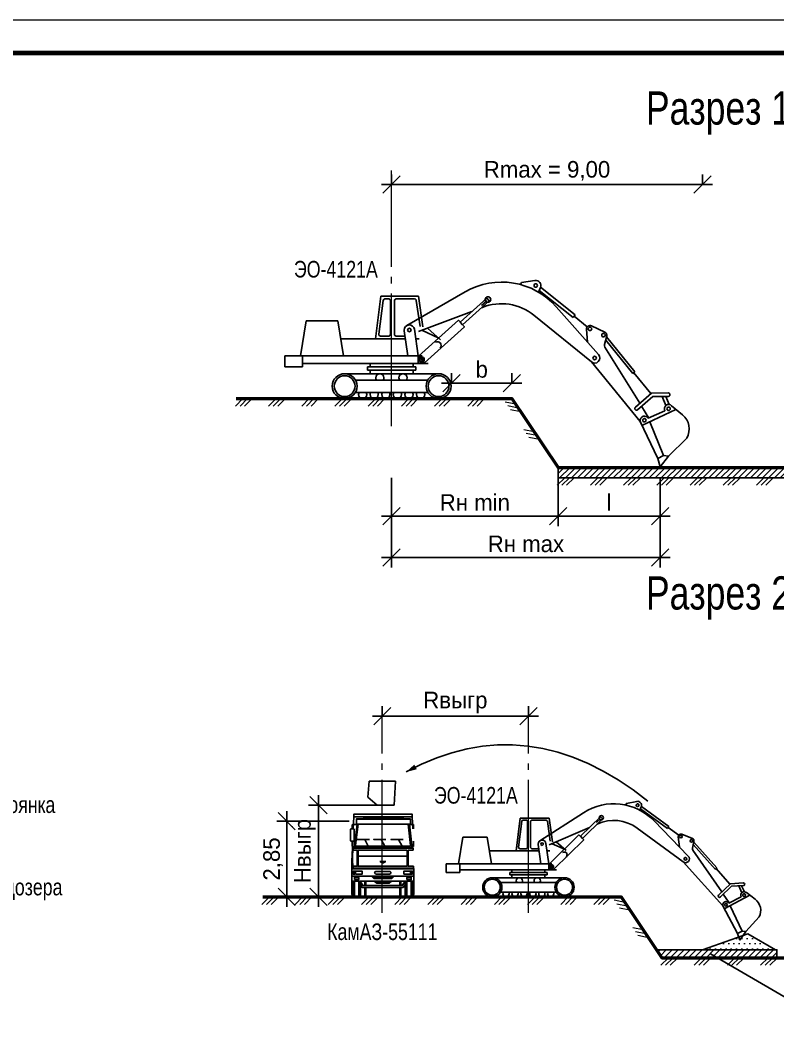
# Paper-space layout 'Лист 6' of a CAD drawing. Header units: metres, sheet in millimetres. Extents: x 0 to 420, y 0 to 297.
# Drawn here: x 229.4 to 343.4, y 146.5 to 297 of the extents above; entities that cross this region are included whole.
import ezdxf

# ---------------------------------------------------------------- set-up
doc = ezdxf.new("R2010")
doc.units = ezdxf.units.M
doc.linetypes.add('ГОСТ_штриховая', pattern=[7.5, 6, -1.5])
doc.linetypes.add('ГОСТ_штрихпунктирная', pattern=[24, 20, -1.5, 1, -1.5])
doc.layers.add('Видовой_экран', color=8, linetype='Continuous', lineweight=13, plot=False)
for name, color, linetype, lineweight in [('Котлован_низ', 7, 'Continuous', 25), ('Машины', 7, 'Continuous', 25), ('Надписи', 7, 'Continuous', 25), ('Оси_движения', 7, 'Continuous', 18), ('Профиль', 7, 'Continuous', 50), ('Размеры', 3, 'Continuous', 18), ('Рамка', 7, 'Continuous', 70), ('Штриховка', 8, 'Continuous', 18)]:
    doc.layers.add(name, color=color, linetype=linetype, lineweight=lineweight)
doc.styles.add('ГОСТ тип Б', font='ofont.ru_GOST type B.ttf')
doc.dimstyles.new('Схема', dxfattribs={"dimtxt": 2.5, "dimasz": 2.5, "dimexe": 1.5, "dimexo": 0, "dimgap": 0.8, "dimtad": 1, "dimtxsty": 'ГОСТ тип Б', "dimtsz": 1.3, "dimcen": 2.5, "dimdle": 1.5, "dimclrd": 3, "dimclre": 3, "dimclrt": 3, "dimazin": 3, "dimtfac": 1, "dimtix": 1, "dimtmove": 0, "dimatfit": 3, "dimtfill": 1, "dimarcsym": 0})

# ---------------------------------------------------------------- blocks, each defined once
blk = doc.blocks.new('ЭО-4121А база')
at = {"color": 0, "linetype": 'ByBlock', "lineweight": -2, "extrusion": (0, 0, -1)}
for points in [[(0.311, 2.966), (0.465, 1.734)], [(-0.777, 2.966), (0.311, 2.966)], [(-0.777, 2.966), (-0.905, 2.077)], [(2.473, 2.248), (2.636, 1.24)], [(1.553, 2.248), (2.473, 2.248)], [(1.553, 2.248), (1.39, 1.24)], [(-0.471, 1.24), (-0.367, 1.966)], [(-0.771, 1.24), (-0.661, 2.008)], [(-0.4, 1.734), (1.47, 1.734)], [(-0.801, 1.734), (-0.7, 1.734)], [(-0.883, 1.24), (3.096, 1.24)], [(3.096, 1.24), (3.096, 0.919)], [(2.581, 1.24), (2.581, 0.919)], [(-0.771, 1.022), (-0.771, 1.24)], [(2.581, 0.919), (3.096, 0.919)], [(-1.058, 1.022), (2.581, 1.022)], [(0.703, 0.923), (0.703, 0.824)], [(-0.702, 0.923), (0.703, 0.923)], [(0.623, 1.022), (0.623, 0.923)], [(-0.623, 1.022), (-0.623, 0.923)], [(-0.702, 0.923), (-0.702, 0.824)], [(1.36, 0.721), (-1.359, 0.721)], [(-0.702, 0.824), (0.703, 0.824)], [(0.623, 0.824), (0.623, 0.721)], [(-0.623, 0.824), (-0.623, 0.721)], [(1.047, 0.539), (-1.046, 0.539)], [(1.047, 0.182), (-1.046, 0.182)]]:
    blk.add_lwpolyline(points, dxfattribs=at)
for points in [[(0.085, 1.813), (0.32, 1.813, 0.451183), (0.369, 1.869), (0.246, 2.844, 0.378186), (0.197, 2.887), (0.085, 2.887, 0.414214), (0.035, 2.838), (0.035, 1.863, 0.414214)], [(-0.464, 1.987, -1), (-0.563, 1.987, -1)], [(-0.816, 1.131, -1), (-0.915, 1.131, -1)], [(0.999, 0.361, 1), (1.721, 0.361, 1)], [(-0.998, 0.361, -1), (-1.72, 0.361, -1)]]:
    blk.add_lwpolyline(points, format="xyb", close=True, dxfattribs=at)
for points in [[(-0.824, 2.09), (-0.715, 2.845, -0.372792), (-0.666, 2.887), (-0.133, 2.887, -0.414214), (-0.083, 2.838), (-0.083, 1.863, -0.414214), (-0.133, 1.813), (-0.389, 1.813, -0.456885)], [(-0.661, 2.008, -0.931174), (-0.366, 1.987, -1)], [(-0.366, 1.987, -0.03564), (-0.367, 1.966, -1)], [(1.059, 0.361, 1), (1.662, 0.361, 1), (1.059, 0.361, 1)], [(0.46, 0.603, 1), (0.222, 0.603, 0.120482), (0.236, 0.548, 1)], [(0.441, 0.539, 0.141984), (0.46, 0.603, 1)], [(-0.213, 0.603, 1), (-0.45, 0.603, 0.147336), (-0.43, 0.537, 1)], [(-0.228, 0.544, 0.130394), (-0.213, 0.603, 1)], [(-1.058, 0.361, -1), (-1.661, 0.361, -1), (-1.058, 0.361, -1)], [(0.94, 0.183, -0.145783), (0.959, 0.118, -1)], [(0.959, 0.118, -1), (0.722, 0.118, -0.136866), (0.739, 0.18, -1)], [(0.603, 0.184, -0.1485), (0.623, 0.118, -1)], [(0.623, 0.118, -1), (0.386, 0.118, -0.137334), (0.403, 0.18, -1)], [(0.268, 0.182, -0.141984), (0.287, 0.118, -1)], [(0.287, 0.118, -1), (0.049, 0.118, -0.120482), (0.063, 0.173, -1)], [(-0.065, 0.176, -0.128242), (-0.049, 0.118, -1)], [(-0.049, 0.118, -1), (-0.287, 0.118, -0.118919), (-0.274, 0.172, -1)], [(-0.386, 0.118, -1), (-0.623, 0.118, -0.147336), (-0.603, 0.184, -1)], [(-0.401, 0.177, -0.130394), (-0.386, 0.118, -1)], [(-0.722, 0.118, -1), (-0.959, 0.118, -0.128308), (-0.944, 0.176, -1)], [(-0.734, 0.169, -0.112008), (-0.722, 0.118, -1)]]:
    blk.add_lwpolyline(points, format="xyb", dxfattribs=at)
blk = doc.blocks.new('ЭО-4121А оборудование')
at = {"color": 0, "linetype": 'ByBlock', "lineweight": -2, "extrusion": (0, 0, -1)}
for points in [[(-0.022, 0.146), (-1.951, -0.151)], [(-0.285, -0.25), (-0.505, -0.696)], [(-0.446, -0.29), (-0.518, -0.787)], [(-2.075, -0.753), (-2.277, -0.741)], [(-3.333, -0.991), (-3.392, -0.962), (-3.734, -1.16)], [(-3.601, -1.485), (-3.727, -1.42)], [(-3.738, -1.414), (-4.017, -2.666)], [(-3.647, -1.461), (-3.92, -2.687)], [(-3.737, -2.14), (-3.822, -3.985)], [(-4.017, -2.666), (-3.92, -2.687)], [(-3.968, -2.677), (-4.075, -3.155)], [(-4.328, -3.729), (-4.335, -5.036)], [(-3.529, -4.023), (-3.557, -6.251)], [(-4.25, -3.788), (-4.256, -5.037)], [(-4.335, -5.036), (-4.256, -5.037)], [(-4.296, -5.036), (-4.3, -5.815)], [(-4.702, -6.114), (-4.32, -5.814), (-3.702, -5.841)], [(-4.641, -6.192), (-4.287, -5.914), (-3.706, -5.939)], [(-3.859, -5.933), (-3.81, -6.329)], [(-3.557, -6.251), (-3.28, -7.402)], [(-3.791, -6.324), (-4.304, -6.454)], [(-4.42, -6.355), (-4.504, -6.084)], [(-4.512, -6.392), (-4.587, -6.15)], [(-3.765, -6.43), (-3.461, -7.446)], [(-4.579, -6.625), (-3.516, -6.37)], [(-3.28, -7.402), (-3.178, -7.636)], [(-3.461, -7.446), (-3.28, -7.402)], [(-3.461, -7.446), (-3.559, -7.545)], [(-3.559, -7.545), (-3.178, -7.636)]]:
    blk.add_lwpolyline(points, dxfattribs=at)
for points in [[(-0.179, -0.203), (-1.744, -0.714, 0.273791)], [(-1.951, -0.151, 0.357107), (-3.737, -2.14)], [(-0.368, -0.966, -0.853307), (-0.369, -0.748, 1)], [(-2.051, -0.814), (-2.056, -0.815, 0.273791), (-3.08, -1.926), (-3.529, -4.023)], [(-3.727, -1.42, -0.592624), (-3.734, -1.16, -1)], [(-3.8, -3.503), (-4.015, -3.194, 0.568518), (-4.185, -3.207), (-4.377, -3.591, 0.362299), (-4.348, -3.714), (-4.144, -3.867, -0.203802), (-4.105, -3.934), (-3.871, -5.833)], [(-3.526, -4.009, -0.03564), (-3.53, -4.03, -1)], [(-3.529, -4.023, -0.920847), (-3.822, -3.985, -1)], [(-3.702, -5.841, -1), (-3.706, -5.939, -0.414965)], [(-3.791, -6.324, -0.07809), (-3.792, -6.286, -0.915787), (-3.547, -6.292, -1)], [(-4.547, -6.465, -0.855133), (-4.304, -6.454, -1)], [(-4.641, -6.192, -1.033879), (-4.702, -6.114, -2.054361)], [(-4.547, -6.465), (-4.628, -6.868, 0.369323), (-4.303, -7.469, 1.308006)], [(-3.559, -7.545), (-4.303, -7.469, -0.669985)]]:
    blk.add_lwpolyline(points, format="xyb", dxfattribs=at)
for points in [[(-3.61, -1.293, -1), (-3.708, -1.282, -1)], [(-4.047, -3.257, -1), (-4.145, -3.246, -1)], [(-4.239, -3.641, -1), (-4.337, -3.63, -1)], [(-3.624, -3.998, -1), (-3.723, -3.987, -1)], [(-3.621, -6.305, -1), (-3.719, -6.294, -1)], [(-4.375, -6.484, -1), (-4.474, -6.473, -1)]]:
    blk.add_lwpolyline(points, format="xyb", close=True, dxfattribs=at)
blk = doc.blocks.new('_OBLIQUE')
at = {"color": 0, "linetype": 'ByBlock'}
blk.add_line((-0.5, -0.5), (0.5, 0.5), dxfattribs=at)
blk = doc.blocks.new('*D54')
at = {"color": 3, "transparency": 16777216}
for p, q in [((285.4, 272.24), (285.4, 273.74)), ((332.2, 272.24), (332.2, 273.74)), ((283.9, 272.24), (333.7, 272.24))]:
    blk.add_line(p, q, dxfattribs=at)
at = {"layer": 'Defpoints', "transparency": 16777216}
for p in [(285.4, 272.24), (285.4, 272.24), (332.2, 272.24)]:
    blk.add_point(p, dxfattribs=at)
at = {"layer": 'Размеры', "color": 3, "transparency": 16777216, "xscale": 2.6, "yscale": 2.6}
for p in [(285.4, 272.24), (332.2, 272.24)]:
    blk.add_blockref('_OBLIQUE', p, dxfattribs=at)
at = {"layer": 'Размеры', "color": 3, "transparency": 16777216, "insert": (308.8, 274.29), "char_height": 2.5, "attachment_point": 5, "style": 'ГОСТ тип Б', "bg_fill": 3, "box_fill_scale": 1.1, "bg_fill_color": 1, "bg_fill_transparency": 0}
blk.add_mtext('Rmax = 9,00', dxfattribs=at)
blk = doc.blocks.new('*D55')
at = {"color": 3, "transparency": 16777216}
for p, q in [((285.4, 228.08), (285.4, 220.82)), ((310.46, 228.08), (310.46, 220.82)), ((283.9, 222.32), (311.96, 222.32))]:
    blk.add_line(p, q, dxfattribs=at)
at = {"layer": 'Defpoints', "transparency": 16777216}
for p in [(285.4, 228.08), (310.46, 228.08), (285.4, 222.32)]:
    blk.add_point(p, dxfattribs=at)
at = {"layer": 'Размеры', "color": 3, "transparency": 16777216, "xscale": 2.6, "yscale": 2.6}
for p in [(285.4, 222.32), (310.46, 222.32)]:
    blk.add_blockref('_OBLIQUE', p, dxfattribs=at)
at = {"layer": 'Размеры', "color": 3, "transparency": 16777216, "insert": (297.93, 224.37), "char_height": 2.5, "attachment_point": 5, "style": 'ГОСТ тип Б', "bg_fill": 3, "box_fill_scale": 1.1, "bg_fill_color": 1, "bg_fill_transparency": 0}
blk.add_mtext('Rн min', dxfattribs=at)
blk = doc.blocks.new('*D56')
at = {"color": 3, "transparency": 16777216}
for p, q in [((310.46, 228.08), (310.46, 220.82)), ((325.84, 228.08), (325.84, 220.82)), ((308.96, 222.32), (327.34, 222.32))]:
    blk.add_line(p, q, dxfattribs=at)
at = {"layer": 'Defpoints', "transparency": 16777216}
for p in [(310.46, 228.08), (325.84, 228.08), (310.46, 222.32)]:
    blk.add_point(p, dxfattribs=at)
at = {"layer": 'Размеры', "color": 3, "transparency": 16777216, "xscale": 2.6, "yscale": 2.6}
for p in [(310.46, 222.32), (325.84, 222.32)]:
    blk.add_blockref('_OBLIQUE', p, dxfattribs=at)
at = {"layer": 'Размеры', "color": 3, "transparency": 16777216, "insert": (318.15, 224.37), "char_height": 2.5, "attachment_point": 5, "style": 'ГОСТ тип Б', "bg_fill": 3, "box_fill_scale": 1.1, "bg_fill_color": 1, "bg_fill_transparency": 0}
blk.add_mtext('l', dxfattribs=at)
blk = doc.blocks.new('*D57')
at = {"color": 3, "transparency": 16777216}
for p, q in [((285.4, 228.08), (285.4, 214.58)), ((325.84, 228.08), (325.84, 214.58)), ((283.9, 216.08), (327.34, 216.08))]:
    blk.add_line(p, q, dxfattribs=at)
at = {"layer": 'Defpoints', "transparency": 16777216}
for p in [(285.4, 228.08), (325.84, 228.08), (285.4, 216.08)]:
    blk.add_point(p, dxfattribs=at)
at = {"layer": 'Размеры', "color": 3, "transparency": 16777216, "xscale": 2.6, "yscale": 2.6}
for p in [(285.4, 216.08), (325.84, 216.08)]:
    blk.add_blockref('_OBLIQUE', p, dxfattribs=at)
at = {"layer": 'Размеры', "color": 3, "transparency": 16777216, "insert": (305.62, 218.13), "char_height": 2.5, "attachment_point": 5, "style": 'ГОСТ тип Б', "bg_fill": 3, "box_fill_scale": 1.1, "bg_fill_color": 1, "bg_fill_transparency": 0}
blk.add_mtext('Rн max', dxfattribs=at)
blk = doc.blocks.new('*D58')
at = {"color": 3, "transparency": 16777216}
for p, q in [((294.42, 242.34), (294.42, 243.84)), ((303.52, 242.34), (303.52, 243.84)), ((292.92, 242.34), (305.02, 242.34))]:
    blk.add_line(p, q, dxfattribs=at)
at = {"layer": 'Defpoints', "transparency": 16777216}
for p in [(294.42, 242.34), (294.42, 242.34), (303.52, 242.34)]:
    blk.add_point(p, dxfattribs=at)
at = {"layer": 'Размеры', "color": 3, "transparency": 16777216, "xscale": 2.6, "yscale": 2.6}
for p in [(294.42, 242.34), (303.52, 242.34)]:
    blk.add_blockref('_OBLIQUE', p, dxfattribs=at)
at = {"layer": 'Размеры', "color": 3, "transparency": 16777216, "insert": (298.97, 244.39), "char_height": 2.5, "attachment_point": 5, "style": 'ГОСТ тип Б', "bg_fill": 3, "box_fill_scale": 1.1, "bg_fill_color": 1, "bg_fill_transparency": 0}
blk.add_mtext('b', dxfattribs=at)
blk = doc.blocks.new('Самосвал спереди')
at = {"color": 0, "linetype": 'ByBlock', "lineweight": -2}
blk.add_line((-0.911, 1.526), (0.935, 1.526), dxfattribs=at)
for points in [[(-1.073, 3.009), (-1.073, 3.107), (1.125, 3.107), (1.125, 3.006)], [(-1.094, 2.563), (-1.073, 3.009), (1.125, 3.009), (1.143, 2.563)], [(-1.063, 1.832), (-0.945, 2.742), (1.022, 2.742), (1.119, 1.832)], [(-0.945, 2.742), (-0.975, 2.742), (-0.975, 2.93), (1.058, 2.93), (1.058, 2.742), (1.022, 2.742)], [(-1.152, 1.34), (-1.116, 2.094)], [(-0.527, 1.905), (-0.657, 2.159), (-0.943, 2.159), (-0.48, 2.159)], [(0.091, 1.905), (-0.039, 2.159), (-0.325, 2.159), (0.138, 2.159)], [(0.741, 1.905), (0.611, 2.159), (0.325, 2.159), (0.787, 2.159)], [(1.162, 1.756), (1.162, 1.832), (-1.103, 1.832), (-1.103, 1.761)], [(-1.103, 1.761), (-0.946, 1.761), (-0.946, 1.151), (-1.096, 1.151), (-1.096, 1.083), (1.172, 1.084), (1.172, 1.151), (0.974, 1.151), (0.974, 1.756), (1.162, 1.756)], [(-1.06, 1.857), (1.116, 1.857)], [(-1.152, 0.971), (-1.152, 1.34), (-1.12, 1.34)], [(-0.093, 1.332), (0.138, 1.332)], [(-0.075, 1.323), (0.121, 1.323)], [(-0.052, 1.311), (0.099, 1.311)], [(-0.036, 1.3), (0.084, 1.3)], [(-0.021, 1.291), (0.07, 1.291)], [(-0.003, 1.282), (0.056, 1.282)], [(1.192, 0.782), (-1.152, 0.782), (-1.152, 1.059), (1.192, 1.059), (1.192, 0.782)], [(1.191, 0.782), (1.191, 0.593), (-1.152, 0.593), (-1.152, 0.782)], [(-0.244, 0.958), (0.272, 0.958)], [(-0.244, 0.859), (0.272, 0.859)], [(-1.152, 0.593), (-1.152, 0.126), (-1.134, 0.028), (-1.079, 0.028), (-1.079, 0.593)], [(-1.079, 0.593), (-1.079, 0.032), (-1.051, 0.004), (-0.88, 0.004), (-0.852, 0.032), (-0.852, 0.532)], [(-1.051, 0.004), (-1.051, 0.594)], [(-0.885, 0.596), (-0.758, 0.351), (0.779, 0.351), (0.929, 0.591)], [(-0.88, 0.004), (-0.88, 0.594)], [(-0.829, 0.596), (-0.729, 0.423), (0.752, 0.423), (0.864, 0.596)], [(-0.824, 0.004), (-0.824, 0.477)], [(-0.653, 0.423), (-0.653, 0.593)], [(-0.625, 0.593), (-0.625, 0.423)], [(-0.308, 0.593), (-0.213, 0.517), (0.254, 0.517), (0.348, 0.593)], [(-0.281, 0.593), (-0.207, 0.534), (0.248, 0.534), (0.321, 0.593)], [(0.664, 0.593), (0.664, 0.423)], [(0.692, 0.423), (0.692, 0.593)], [(0.862, 0.004), (0.862, 0.485)], [(1.118, 0.593), (1.118, 0.032), (1.09, 0.004), (0.919, 0.004), (0.891, 0.032), (0.891, 0.531)], [(0.919, 0.004), (0.919, 0.575)], [(1.09, 0.004), (1.09, 0.594)], [(1.191, 0.593), (1.191, 0.126), (1.172, 0.028), (1.118, 0.028), (1.118, 0.593)], [(-0.625, 0.351), (-0.625, 0.032), (-0.653, 0.004), (-0.824, 0.004), (-0.852, 0.032), (-0.852, 0.147)], [(-0.653, 0.004), (-0.653, 0.351)], [(0.664, 0.351), (0.664, 0.032), (0.692, 0.004), (0.862, 0.004), (0.891, 0.032), (0.891, 0.147)], [(0.692, 0.004), (0.692, 0.351)]]:
    blk.add_lwpolyline(points, dxfattribs=at)
for points in [[(-1.133, 2.563), (-1.133, 2.705, -0.414214), (-1.114, 2.723), (-0.946, 2.723)], [(-0.908, 2.741), (-1.011, 1.936, 0.451887), (-0.983, 1.904), (1.037, 1.904, 0.446072), (1.065, 1.935), (0.978, 2.741)], [(1.177, 2.563), (1.177, 2.71, 0.414214), (1.158, 2.729), (1.024, 2.729)], [(-1.13, 2.093), (-1.13, 1.911, 0.414214), (-1.102, 1.883), (-1.056, 1.883)], [(1.179, 2.093), (1.179, 1.916, -0.414214), (1.151, 1.887), (1.113, 1.887)]]:
    blk.add_lwpolyline(points, format="xyb", dxfattribs=at)
blk.add_lwpolyline([(-1.174, 2.094), (-1.082, 2.094, 0.414214), (-1.063, 2.113), (-1.063, 2.544, 0.414214), (-1.082, 2.563), (-1.174, 2.563, 0.414214), (-1.192, 2.544), (-1.192, 2.113, 0.414214)], format="xyb", close=True, dxfattribs=at)
for points in [[(-0.911, 1.154), (0.935, 1.154), (0.935, 1.755), (-0.911, 1.755)], [(-1.036, 0.854), (-1.09, 0.854), (-1.09, 0.968), (-1.036, 0.968)], [(-1.011, 0.854), (-0.765, 0.854), (-0.765, 0.968), (-1.011, 0.968)], [(-0.38, 0.758), (0.419, 0.758), (0.353, 0.692), (-0.314, 0.692)], [(0.81, 0.854), (1.057, 0.854), (1.057, 0.968), (0.81, 0.968)], [(1.135, 0.854), (1.081, 0.854), (1.081, 0.968), (1.135, 0.968)], [(-1.048, 0.65), (-0.885, 0.65), (-0.885, 0.734), (-1.048, 0.734)], [(0.925, 0.65), (1.087, 0.65), (1.087, 0.734), (0.925, 0.734)]]:
    blk.add_lwpolyline(points, close=True, dxfattribs=at)
for centre, radius, start, end in [((0.042, -11.271), 14.238, 85.9041, 94.0959), ((0.042, -12.982), 15.945, 86.3434, 93.6566), ((0.449, 1.474), 1.578, 169.5267, -168.194), ((-0.239, 0.908), 0.0496, 94.869, -94.869), ((0.272, 0.908), 0.0494, -90.1061, 90.1061)]:
    blk.add_arc(centre, radius, start, end, dxfattribs=at)
blk = doc.blocks.new('*D61')
at = {"color": 3, "transparency": 16777216}
for p, q in [((284, 192.2), (284, 193.7)), ((306, 192.2), (306, 193.7)), ((282.5, 192.2), (307.5, 192.2))]:
    blk.add_line(p, q, dxfattribs=at)
at = {"layer": 'Defpoints', "transparency": 16777216}
for p in [(284, 192.2), (284, 192.2), (306, 192.2)]:
    blk.add_point(p, dxfattribs=at)
at = {"layer": 'Размеры', "color": 3, "transparency": 16777216, "xscale": 2.6, "yscale": 2.6}
for p in [(284, 192.2), (306, 192.2)]:
    blk.add_blockref('_OBLIQUE', p, dxfattribs=at)
at = {"layer": 'Размеры', "color": 3, "transparency": 16777216, "insert": (295, 194.25), "char_height": 2.5, "attachment_point": 5, "style": 'ГОСТ тип Б', "bg_fill": 3, "box_fill_scale": 1.1, "bg_fill_color": 1, "bg_fill_transparency": 0}
blk.add_mtext('Rвыгр', dxfattribs=at)
blk = doc.blocks.new('*D62')
at = {"color": 3, "transparency": 16777216}
for p, q in [((274.4, 163.5), (274.4, 180.3)), ((284, 178.8), (272.9, 178.8)), ((284, 165), (272.9, 165))]:
    blk.add_line(p, q, dxfattribs=at)
at = {"layer": 'Defpoints', "transparency": 16777216}
for p in [(284, 178.8), (274.4, 165), (284, 165)]:
    blk.add_point(p, dxfattribs=at)
at = {"layer": 'Размеры', "color": 3, "transparency": 16777216, "xscale": 2.6, "yscale": 2.6, "rotation": 90}
for p in [(274.4, 178.8), (274.4, 165)]:
    blk.add_blockref('_OBLIQUE', p, dxfattribs=at)
at = {"layer": 'Размеры', "color": 3, "transparency": 16777216, "insert": (272.35, 171.9), "char_height": 2.5, "attachment_point": 5, "rotation": 90, "style": 'ГОСТ тип Б', "bg_fill": 3, "box_fill_scale": 1.1, "bg_fill_color": 1, "bg_fill_transparency": 0}
blk.add_mtext('Hвыгр', dxfattribs=at)
blk = doc.blocks.new('*D63')
at = {"color": 3, "transparency": 16777216}
for p, q in [((269.6, 163.5), (269.6, 177.9)), ((279, 176.4), (268.1, 176.4)), ((279, 165), (268.1, 165))]:
    blk.add_line(p, q, dxfattribs=at)
at = {"layer": 'Defpoints', "transparency": 16777216}
for p in [(279, 176.4), (269.6, 165), (279, 165)]:
    blk.add_point(p, dxfattribs=at)
at = {"layer": 'Размеры', "color": 3, "transparency": 16777216, "xscale": 2.6, "yscale": 2.6, "rotation": 90}
for p in [(269.6, 176.4), (269.6, 165)]:
    blk.add_blockref('_OBLIQUE', p, dxfattribs=at)
at = {"layer": 'Размеры', "color": 3, "transparency": 16777216, "insert": (267.55, 170.7), "char_height": 2.5, "attachment_point": 5, "rotation": 90, "style": 'ГОСТ тип Б', "bg_fill": 3, "box_fill_scale": 1.1, "bg_fill_color": 1, "bg_fill_transparency": 0}
blk.add_mtext('2,85', dxfattribs=at)

psp = doc.layouts.new('Лист 6')

# ---------------------------------------------------------------- hatches: boundary and pattern name
at = {"layer": 'Штриховка'}
h = psp.add_hatch(dxfattribs=at)
h.set_pattern_fill('ANSI31', scale=0.2)
h.paths.add_polyline_path([(310.464, 229.643), (379.109, 229.643), (378.064, 228.083), (310.464, 228.083)])
h = psp.add_hatch(dxfattribs=at)
h.set_pattern_fill('DOTS', scale=0.5)
h.paths.add_polyline_path([(332.229, 157.033), (339.029, 159.433), (343.229, 157.033)])
h = psp.add_hatch(dxfattribs=at)
h.set_pattern_fill('ANSI31', scale=0.2)
h.paths.add_polyline_path([(325.28, 157.033), (343.429, 157.033), (343.429, 155.833), (326.084, 155.833)])

# ---------------------------------------------------------------- linework, layer by layer
at = {"layer": 'Видовой_экран'}
psp.add_lwpolyline([(0, 0), (420, 0), (420, 297), (0, 297)], close=True, dxfattribs=at)
at = {"layer": 'Котлован_низ'}
for points in [[(310.464, 229.643), (379.109, 229.643), (378.064, 228.083), (310.464, 228.083)], [(325.28, 157.033), (343.429, 157.033), (343.429, 155.833), (326.084, 155.833)]]:
    psp.add_lwpolyline(points, close=True, dxfattribs=at)
at = {"layer": 'Машины'}
for points in [[(295.714, 251.519), (299.718, 255.135), (300.102, 254.711), (296.097, 251.095)], [(289.447, 246.385), (295.453, 251.809), (296.359, 250.805), (290.353, 245.381)], [(313.82, 174.112), (316.829, 177.065), (317.137, 176.751), (314.129, 173.798)], [(309.097, 169.896), (313.61, 174.326), (314.339, 173.584), (309.825, 169.154)], [(332.229, 157.033), (339.029, 159.433), (343.229, 157.033)]]:
    psp.add_lwpolyline(points, close=True, dxfattribs=at)
at = {"layer": 'Машины', "linetype": 'ГОСТ_штриховая'}
psp.add_lwpolyline([(324, 179.4), (321.748, 181.105), (319.494, 182.619), (317.236, 183.942), (314.975, 185.075), (312.711, 186.017), (310.444, 186.769), (308.173, 187.33), (305.9, 187.7), (303.623, 187.88), (301.344, 187.869), (299.061, 187.667), (296.775, 187.275), (294.486, 186.692), (292.194, 185.919), (289.898, 184.955), (287.6, 183.8)], dxfattribs=at)
at = {"layer": 'Машины'}
psp.add_lwpolyline([(289.006, 184.564, 0.8, 0, 0), (287.6, 183.8, 0, 0, 0)], format="xyseb", dxfattribs=at)
at = {"layer": 'Машины', "linetype": 'ГОСТ_штриховая'}
psp.add_lwpolyline([(282, 182.4), (281.8, 180), (283.2, 178.8), (285.8, 178.8), (286, 182.4)], close=True, dxfattribs=at)
at = {"layer": 'Машины'}
for centre, radius in [((299.91, 254.923), 0.416), ((289.9, 245.883), 0.416), ((316.983, 176.908), 0.32), ((309.461, 169.525), 0.32)]:
    psp.add_circle(centre, radius, dxfattribs=at)
at = {"layer": 'Надписи'}
psp.add_lwpolyline([(333.429, 156.433), (345.429, 149.433), (366.729, 149.433)], dxfattribs=at)
at = {"layer": 'Оси_движения', "linetype": 'ГОСТ_штрихпунктирная'}
for points in [[(285.4, 235.84), (285.4, 274.32)], [(284, 162.6), (284, 192.2)], [(306, 162.6), (306, 192.2)]]:
    psp.add_lwpolyline(points, dxfattribs=at)
at = {"layer": 'Профиль'}
for points in [[(262, 240), (303.525, 240), (310.464, 229.643), (379.109, 229.643), (386.049, 240), (395.409, 240)], [(266, 165), (319.942, 165), (326.084, 155.833), (400, 155.833)]]:
    psp.add_lwpolyline(points, dxfattribs=at)
at = {"layer": 'Рамка'}
psp.add_lwpolyline([(20, 5), (415, 5), (415, 292), (20, 292)], close=True, dxfattribs=at)
at = {"layer": 'Штриховка'}
for points in [[(263, 240), (261.869, 238.869)], [(263.7, 240), (262.569, 238.869)], [(264.4, 240), (263.269, 238.869)], [(268, 240), (266.869, 238.869)], [(268.7, 240), (267.569, 238.869)], [(269.4, 240), (268.269, 238.869)], [(273, 240), (271.869, 238.869)], [(273.7, 240), (272.569, 238.869)], [(274.4, 240), (273.269, 238.869)], [(278, 240), (276.869, 238.869)], [(278.7, 240), (277.569, 238.869)], [(279.4, 240), (278.269, 238.869)], [(283, 240), (281.869, 238.869)], [(283.7, 240), (282.569, 238.869)], [(284.4, 240), (283.269, 238.869)], [(288, 240), (286.869, 238.869)], [(288.7, 240), (287.569, 238.869)], [(289.4, 240), (288.269, 238.869)], [(293, 240), (291.869, 238.869)], [(293.7, 240), (292.569, 238.869)], [(294.4, 240), (293.269, 238.869)], [(298, 240), (296.869, 238.869)], [(298.7, 240), (297.569, 238.869)], [(299.4, 240), (298.269, 238.869)], [(304.081, 239.169), (302.512, 239.479)], [(304.471, 238.588), (302.901, 238.898)], [(304.861, 238.006), (303.291, 238.316)], [(306.865, 235.015), (305.295, 235.326)], [(307.254, 234.434), (305.685, 234.744)], [(307.644, 233.852), (306.074, 234.162)], [(311.464, 228.083), (310.333, 226.951)], [(312.164, 228.083), (311.033, 226.951)], [(312.864, 228.083), (311.733, 226.951)], [(316.464, 228.083), (315.333, 226.951)], [(317.164, 228.083), (316.033, 226.951)], [(317.864, 228.083), (316.733, 226.951)], [(321.464, 228.083), (320.333, 226.951)], [(322.164, 228.083), (321.033, 226.951)], [(322.864, 228.083), (321.733, 226.951)], [(326.464, 228.083), (325.333, 226.951)], [(327.164, 228.083), (326.033, 226.951)], [(327.864, 228.083), (326.733, 226.951)], [(331.464, 228.083), (330.333, 226.951)], [(332.164, 228.083), (331.033, 226.951)], [(332.864, 228.083), (331.733, 226.951)], [(336.464, 228.083), (335.333, 226.951)], [(337.164, 228.083), (336.033, 226.951)], [(337.864, 228.083), (336.733, 226.951)], [(341.464, 228.083), (340.333, 226.951)], [(342.164, 228.083), (341.033, 226.951)], [(342.864, 228.083), (341.733, 226.951)], [(267, 165), (265.869, 163.869)], [(267.7, 165), (266.569, 163.869)], [(268.4, 165), (267.269, 163.869)], [(272, 165), (270.869, 163.869)], [(272.7, 165), (271.569, 163.869)], [(273.4, 165), (272.269, 163.869)], [(277, 165), (275.869, 163.869)], [(277.7, 165), (276.569, 163.869)], [(278.4, 165), (277.269, 163.869)], [(282, 165), (280.869, 163.869)], [(282.7, 165), (281.569, 163.869)], [(283.4, 165), (282.269, 163.869)], [(287, 165), (285.869, 163.869)], [(287.7, 165), (286.569, 163.869)], [(288.4, 165), (287.269, 163.869)], [(292, 165), (290.869, 163.869)], [(292.7, 165), (291.569, 163.869)], [(293.4, 165), (292.269, 163.869)], [(297, 165), (295.869, 163.869)], [(297.7, 165), (296.569, 163.869)], [(298.4, 165), (297.269, 163.869)], [(302, 165), (300.869, 163.869)], [(302.7, 165), (301.569, 163.869)], [(303.4, 165), (302.269, 163.869)], [(307, 165), (305.869, 163.869)], [(307.7, 165), (306.569, 163.869)], [(308.4, 165), (307.269, 163.869)], [(312, 165), (310.869, 163.869)], [(312.7, 165), (311.569, 163.869)], [(313.4, 165), (312.269, 163.869)], [(317, 165), (315.869, 163.869)], [(317.7, 165), (316.569, 163.869)], [(318.4, 165), (317.269, 163.869)], [(320.499, 164.169), (318.929, 164.479)], [(320.888, 163.588), (319.319, 163.898)], [(321.278, 163.006), (319.708, 163.316)], [(323.282, 160.015), (321.712, 160.326)], [(323.672, 159.434), (322.102, 159.744)], [(324.061, 158.852), (322.492, 159.162)], [(327.084, 155.833), (325.953, 154.701)], [(327.784, 155.833), (326.653, 154.701)], [(328.484, 155.833), (327.353, 154.701)], [(332.084, 155.833), (330.953, 154.701)], [(332.784, 155.833), (331.653, 154.701)], [(333.484, 155.833), (332.353, 154.701)], [(337.084, 155.833), (335.953, 154.701)], [(337.784, 155.833), (336.653, 154.701)], [(338.484, 155.833), (337.353, 154.701)], [(342.084, 155.833), (340.953, 154.701)], [(342.784, 155.833), (341.653, 154.701)], [(343.484, 155.833), (342.353, 154.701)]]:
    psp.add_lwpolyline(points, dxfattribs=at)

# ---------------------------------------------------------------- block references
at = {"layer": 'Машины'}
for p, xscale, yscale, rotation in [((288.074, 250.336), 5.2, 5.2, 38.77325182578671), ((308.057, 172.951), 4, 4, 41.50018817389453)]:
    psp.add_blockref('ЭО-4121А оборудование', p, dxfattribs=dict(at, xscale=xscale, yscale=yscale, rotation=rotation))
for name, p, xscale, yscale in [('ЭО-4121А база', (285.4, 240), 5.2, 5.2), ('Самосвал спереди', (284, 165), 4, 4), ('ЭО-4121А база', (306, 165), 4, 4)]:
    psp.add_blockref(name, p, dxfattribs=dict(at, xscale=xscale, yscale=yscale))

# ---------------------------------------------------------------- texts
at = {"layer": 'Надписи', "style": 'ГОСТ тип Б'}
for s, insert, char_height, attachment_point in [('\\W0.8;Разрез 1-1', (337, 283), 5, 5), ('\\W0.8;ЭО-4121А', (283.32, 258.2), 2.5, 9), ('\\W0.8;Разрез 2-2', (337, 210), 5, 5), ('\\W0.8;ЭО-4121А', (304.4, 179), 2.5, 9), ('\\W0.8;- ось движения экскаватора, стоянка', (189, 178.5), 2.5, 4), ('\\W0.8;- рабочий и холостой ход бульдозера', (189, 166.1), 2.5, 4), ('\\W0.8;КамАЗ-55111', (284, 161), 2.5, 2)]:
    psp.add_mtext(s, dxfattribs=dict(at, insert=insert, char_height=char_height, attachment_point=attachment_point))

# ---------------------------------------------------------------- next in the draw order: dimensions: what is measured, and where the dimension line sits
at = {"layer": 'Размеры'}
for base, p1, p2, text, picture, middle in [((285.4, 272.24), (285.4, 272.24), (332.2, 272.24), 'Rmax = 9,00', '*D54', (308.8, 274.29)), ((294.425, 242.34), (294.425, 242.34), (303.525, 242.34), 'b', '*D58', (298.975, 244.39)), ((285.4, 222.32), (285.4, 228.083), (310.464, 228.083), 'Rн min', '*D55', (297.932, 224.37)), ((284, 192.2), (284, 192.2), (306, 192.2), 'Rвыгр', '*D61', (295, 194.25))]:
    dim = psp.add_linear_dim(base=base, p1=p1, p2=p2, text=text, dimstyle='Схема', dxfattribs=at)
    dim.commit()
    dim.dimension.update_dxf_attribs({"geometry": picture, "text_midpoint": middle})
dim = psp.add_linear_dim(base=(274.4, 165), p1=(284, 165), p2=(284, 178.8), angle=90, text='Hвыгр', dimstyle='Схема', dxfattribs=at)
dim.commit()
dim.dimension.update_dxf_attribs({"geometry": '*D62', "text_midpoint": (272.35, 171.9)})

# ---------------------------------------------------------------- next in the draw order: dimensions: what is measured, and where the dimension line sits
dim = psp.add_linear_dim(base=(310.464, 222.32), p1=(310.464, 228.083), p2=(325.836, 228.083), text='l', dimstyle='Схема', dxfattribs=at)
dim.commit()
dim.dimension.update_dxf_attribs({"geometry": '*D56', "text_midpoint": (318.15, 224.37)})
dim = psp.add_linear_dim(base=(269.6, 165), p1=(279, 165), p2=(279, 176.4), angle=90, text='2,85', dimstyle='Схема', dxfattribs=at)
dim.commit()
dim.dimension.update_dxf_attribs({"geometry": '*D63', "text_midpoint": (267.55, 170.7)})

# ---------------------------------------------------------------- next in the draw order: dimensions: what is measured, and where the dimension line sits
dim = psp.add_linear_dim(base=(285.4, 216.08), p1=(285.4, 228.083), p2=(325.836, 228.083), text='Rн max', dimstyle='Схема', dxfattribs=at)
dim.commit()
dim.dimension.update_dxf_attribs({"geometry": '*D57', "text_midpoint": (305.618, 218.13)})

doc.saveas('drawing.dxf')
